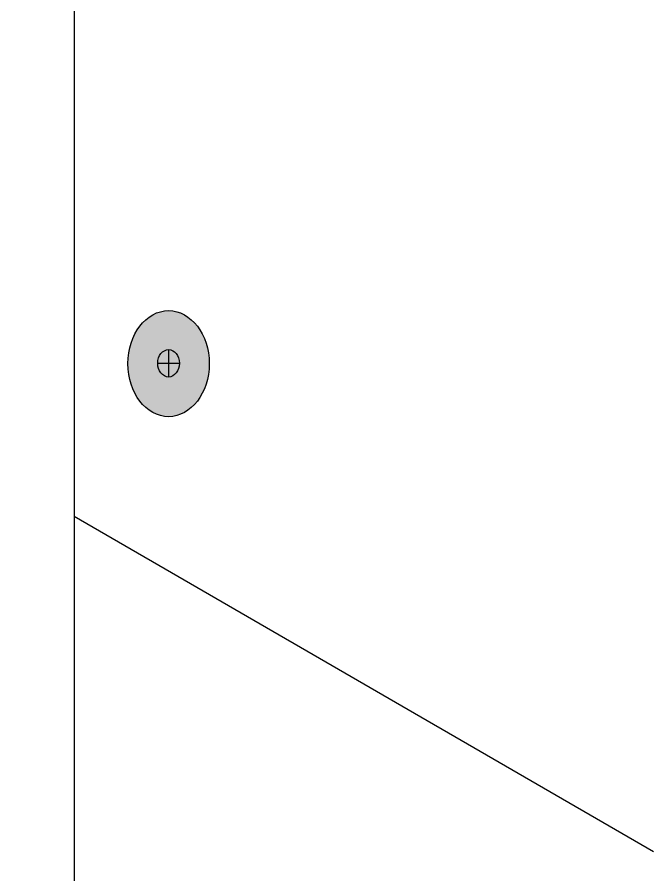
# Model space of a CAD drawing. Extents: x -1140 to 5605, y -816 to 1734.
# Drawn here: x 4278.2 to 4335.6, y 1318.6 to 1395.9 of the extents above; entities that cross this region are included whole.
import ezdxf

# ---------------------------------------------------------------- set-up
doc = ezdxf.new("R2010")
doc.units = 0
doc.header["$MEASUREMENT"] = 0
doc.layers.add('G-ANNO-TTLB', color=7, linetype='Continuous', lineweight=0)
doc.layers.add('TYVEK', color=7, linetype='Continuous', lineweight=0)

# ---------------------------------------------------------------- blocks, each defined once
blk = doc.blocks.new('Block_234')
at = {"layer": 'TYVEK', "true_color": 0x003b71, "transparency": 33554687}
h = blk.add_hatch(color=156, dxfattribs=at)
h.dxf.hatch_style = 2
edge = h.paths.add_edge_path()
edge.add_ellipse((4291.834, 1364.649), major_axis=(0, 4.781), ratio=0.766948, start_angle=0, end_angle=360)
at = {"layer": 'TYVEK', "color": 18, "lineweight": 25, "true_color": 0x000000}
for p, q in [((4291.835, 1365.913), (4291.835, 1363.445)), ((4290.861, 1364.679), (4292.808, 1364.679))]:
    blk.add_line(p, q, dxfattribs=at)
blk.add_lwpolyline([(4291.322, 1369.069)], dxfattribs=at)
for centre, major_axis, ratio in [((4291.834, 1364.649), (0, 4.781), 0.766948), ((4291.835, 1364.679), (0, 1.234), 0.788846)]:
    blk.add_ellipse(centre, major_axis=major_axis, ratio=ratio, dxfattribs=at)
blk = doc.blocks.new('Block_230')
at = {"layer": 'TYVEK'}
blk.add_blockref('Block_234', (0, 0), dxfattribs=at)

msp = doc.modelspace()

# ---------------------------------------------------------------- hatches: boundary and pattern name
at = {"layer": 'G-ANNO-TTLB', "true_color": 0xff00ff, "transparency": 33554687}
h = msp.add_hatch(color=6, dxfattribs=at)
edge = h.paths.add_edge_path()
edge.add_spline(control_points=[(5285.56, -733.232), (5285.56, -733.232), (2356.042, -733.232), (2356.042, -733.232), (2356.042, -733.232), (2356.042, 1723.768), (2356.042, 1723.768), (2356.042, 1723.768), (5285.56, 1723.768), (5285.56, 1723.768), (5285.56, 1723.768), (5285.56, -733.232), (5285.56, -733.232)], knot_values=[0, 0, 0, 0, 1, 1, 1, 2, 2, 2, 3, 3, 3, 4, 4, 4, 4], degree=3, periodic=0)
edge = h.paths.add_edge_path()
edge.add_spline(control_points=[(2365.042, 1714.768), (2365.042, 1714.768), (2365.042, -724.232), (2365.042, -724.232), (2365.042, -724.232), (5276.56, -724.232), (5276.56, -724.232), (5276.56, -724.232), (5276.56, 1714.768), (5276.56, 1714.768), (5276.56, 1714.768), (2365.042, 1714.768), (2365.042, 1714.768)], knot_values=[0, 0, 0, 0, 1, 1, 1, 2, 2, 2, 3, 3, 3, 4, 4, 4, 4], degree=3, periodic=0)
edge.add_line((2365.042, 1714.768), (2365.042, 1714.768))

# ---------------------------------------------------------------- linework, layer by layer
at = {"layer": 'G-ANNO-TTLB'}
for points in [[(5285.56, -733.232), (5285.56, -733.232), (2356.042, -733.232), (2356.042, -733.232), (2356.042, -733.232), (2356.042, 1723.768), (2356.042, 1723.768), (2356.042, 1723.768), (5285.56, 1723.768), (5285.56, 1723.768), (5285.56, 1723.768), (5285.56, -733.232), (5285.56, -733.232)], [(2365.042, 1714.768), (2365.042, 1714.768), (2365.042, -724.232), (2365.042, -724.232), (2365.042, -724.232), (5276.56, -724.232), (5276.56, -724.232), (5276.56, -724.232), (5276.56, 1714.768), (5276.56, 1714.768), (5276.56, 1714.768), (2365.042, 1714.768), (2365.042, 1714.768)]]:
    msp.add_open_spline(points, degree=3, knots=[0, 0, 0, 0, 1, 1, 1, 2, 2, 2, 3, 3, 3, 4, 4, 4, 4], dxfattribs=at)
at = {"layer": 'TYVEK', "color": 18, "lineweight": 30, "true_color": 0x000000}
msp.add_line((4283.324, 1560.952), (4283.324, 1087.673), dxfattribs=at)
at = {"layer": 'TYVEK', "color": 2, "lineweight": 25, "true_color": 0xffff00}
msp.add_line((4283.324, 1350.895), (4335.523, 1320.676), dxfattribs=at)

# ---------------------------------------------------------------- block references
at = {"layer": 'TYVEK'}
msp.add_blockref('Block_230', (0, 0), dxfattribs=at)

doc.saveas('drawing.dxf')
